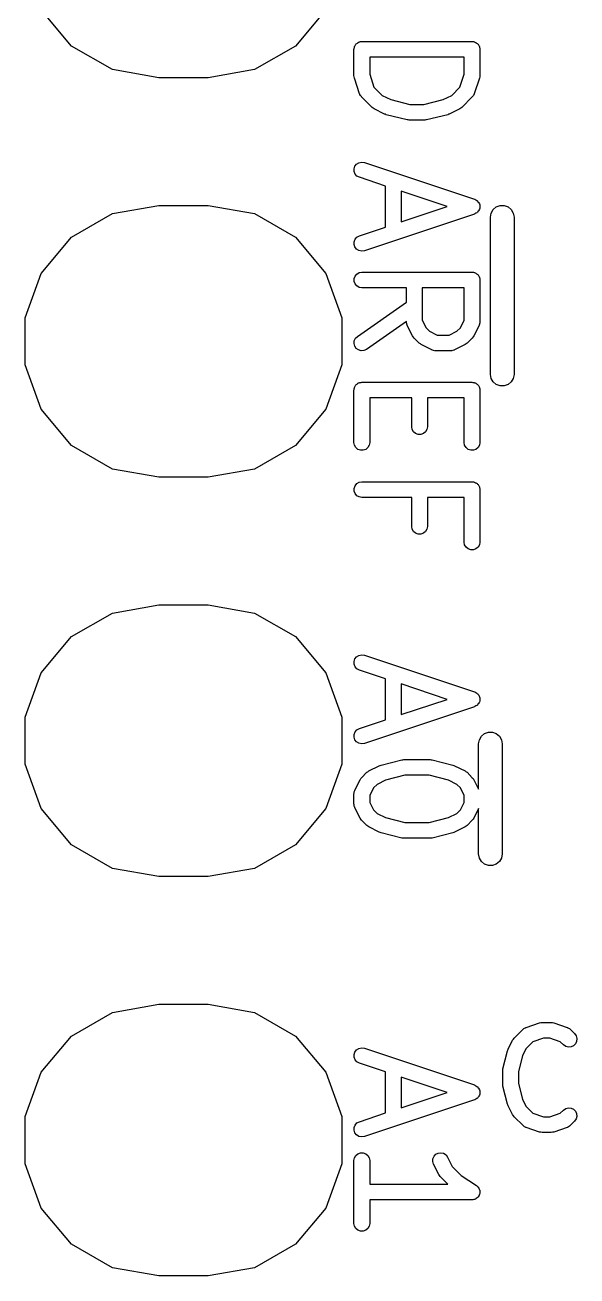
# Model space of a CAD drawing. Extents: x 125.5 to 143.1, y -145.4 to -100.4.
# Drawn here: x 125.54 to 129.05, y -122.73 to -114.78 of the extents above; entities that cross this region are included whole.
import ezdxf

# ---------------------------------------------------------------- set-up
doc = ezdxf.new("R2010")
doc.units = 0
doc.header["$MEASUREMENT"] = 0
doc.layers.add('BLACK', color=7, linetype='CONTINUOUS')

msp = doc.modelspace()

# ---------------------------------------------------------------- linework, layer by layer
at = {"layer": 'Black'}
for p, q in [((125.839, -114.912), (125.646, -114.682)), ((127.454, -114.682), (127.261, -114.912)), ((126.098, -115.062), (125.839, -114.912)), ((127.261, -114.912), (127.002, -115.062)), ((127.633, -114.933), (127.634, -114.929)), ((127.633, -115.1), (127.633, -114.933)), ((127.634, -114.925), (127.636, -114.921)), ((127.634, -114.929), (127.634, -114.925)), ((127.636, -114.916), (127.639, -114.912)), ((127.636, -114.921), (127.636, -114.916)), ((127.639, -114.912), (127.64, -114.908)), ((127.64, -114.908), (127.643, -114.905)), ((127.643, -114.905), (127.645, -114.901)), ((127.645, -114.901), (127.648, -114.898)), ((127.648, -114.898), (127.651, -114.895)), ((127.651, -114.895), (127.655, -114.893)), ((127.655, -114.893), (127.658, -114.89)), ((127.658, -114.89), (127.662, -114.889)), ((127.662, -114.889), (127.666, -114.886)), ((127.666, -114.886), (127.671, -114.886)), ((127.671, -114.886), (127.675, -114.884)), ((127.675, -114.884), (127.679, -114.884)), ((127.679, -114.884), (127.683, -114.883)), ((127.683, -114.883), (128.383, -114.883)), ((128.383, -114.883), (128.388, -114.884)), ((128.388, -114.884), (128.392, -114.884)), ((128.392, -114.884), (128.396, -114.886)), ((128.396, -114.886), (128.4, -114.886)), ((128.4, -114.886), (128.404, -114.889)), ((128.404, -114.889), (128.408, -114.89)), ((128.408, -114.89), (128.412, -114.893)), ((128.412, -114.893), (128.415, -114.895)), ((128.415, -114.895), (128.418, -114.898)), ((128.418, -114.898), (128.422, -114.901)), ((128.422, -114.901), (128.424, -114.905)), ((128.424, -114.905), (128.427, -114.908)), ((128.427, -114.908), (128.428, -114.912)), ((128.428, -114.912), (128.43, -114.916)), ((128.43, -114.916), (128.431, -114.921)), ((128.431, -114.921), (128.433, -114.925)), ((128.433, -114.925), (128.433, -114.929)), ((128.433, -114.929), (128.433, -114.933)), ((128.433, -114.933), (128.433, -115.1)), ((127.733, -114.983), (127.733, -115.092)), ((128.333, -114.983), (127.733, -114.983)), ((128.333, -115.092), (128.333, -114.983)), ((126.394, -115.114), (126.098, -115.062)), ((126.706, -115.114), (126.394, -115.114)), ((127.002, -115.062), (126.706, -115.114)), ((127.635, -115.108), (127.633, -115.1)), ((127.636, -115.116), (127.635, -115.108)), ((127.669, -115.216), (127.636, -115.116)), ((127.733, -115.092), (127.76, -115.173)), ((128.306, -115.173), (128.333, -115.092)), ((128.431, -115.116), (128.397, -115.216)), ((128.432, -115.108), (128.431, -115.116)), ((128.433, -115.1), (128.432, -115.108)), ((127.76, -115.173), (127.813, -115.226)), ((128.254, -115.226), (128.306, -115.173)), ((127.671, -115.218), (127.669, -115.216)), ((127.671, -115.221), (127.671, -115.218)), ((127.675, -115.226), (127.671, -115.221)), ((127.678, -115.231), (127.675, -115.226)), ((127.68, -115.233), (127.678, -115.231)), ((127.681, -115.235), (127.68, -115.233)), ((127.748, -115.302), (127.681, -115.235)), ((127.813, -115.226), (127.867, -115.253)), ((127.867, -115.253), (127.989, -115.283)), ((128.077, -115.283), (128.199, -115.253)), ((128.199, -115.253), (128.254, -115.226)), ((128.385, -115.235), (128.319, -115.302)), ((128.387, -115.233), (128.385, -115.235)), ((128.389, -115.231), (128.387, -115.233)), ((128.392, -115.226), (128.389, -115.231)), ((128.395, -115.221), (128.392, -115.226)), ((128.396, -115.218), (128.395, -115.221)), ((128.397, -115.216), (128.396, -115.218)), ((127.755, -115.307), (127.748, -115.302)), ((127.761, -115.311), (127.755, -115.307)), ((127.828, -115.345), (127.761, -115.311)), ((127.833, -115.346), (127.828, -115.345)), ((127.838, -115.349), (127.833, -115.346)), ((127.971, -115.382), (127.838, -115.349)), ((127.989, -115.283), (128.077, -115.283)), ((128.229, -115.349), (128.095, -115.382)), ((128.234, -115.346), (128.229, -115.349)), ((128.239, -115.345), (128.234, -115.346)), ((128.306, -115.311), (128.239, -115.345)), ((128.312, -115.307), (128.306, -115.311)), ((128.319, -115.302), (128.312, -115.307)), ((127.977, -115.382), (127.971, -115.382)), ((127.983, -115.383), (127.977, -115.382)), ((128.083, -115.383), (127.983, -115.383)), ((128.089, -115.382), (128.083, -115.383)), ((128.095, -115.382), (128.089, -115.382)), ((127.639, -115.676), (127.65, -115.663)), ((127.65, -115.663), (127.665, -115.654)), ((127.665, -115.654), (127.682, -115.65)), ((127.682, -115.65), (127.699, -115.653)), ((127.699, -115.653), (128.399, -115.886)), ((127.634, -115.693), (127.639, -115.676)), ((127.634, -115.71), (127.634, -115.693)), ((127.641, -115.726), (127.634, -115.71)), ((127.652, -115.739), (127.641, -115.726)), ((127.668, -115.747), (127.652, -115.739)), ((127.833, -115.803), (127.668, -115.747)), ((127.833, -116.064), (127.833, -115.803)), ((128.225, -115.933), (127.933, -115.836)), ((127.933, -115.836), (127.933, -116.031)), ((128.399, -115.886), (128.4, -115.887)), ((128.4, -115.887), (128.402, -115.887)), ((128.402, -115.887), (128.408, -115.891)), ((128.408, -115.891), (128.414, -115.894)), ((128.414, -115.894), (128.415, -115.895)), ((128.415, -115.895), (128.417, -115.896)), ((128.417, -115.896), (128.421, -115.902)), ((128.421, -115.902), (128.426, -115.907)), ((128.426, -115.907), (128.426, -115.908)), ((128.426, -115.908), (128.427, -115.91)), ((128.427, -115.91), (128.43, -115.916)), ((125.839, -116.128), (126.098, -115.978)), ((126.098, -115.978), (126.394, -115.926)), ((126.394, -115.926), (126.706, -115.926)), ((126.706, -115.926), (127.002, -115.978)), ((127.002, -115.978), (127.261, -116.128)), ((128.399, -115.981), (127.699, -116.214)), ((127.933, -116.031), (128.225, -115.933)), ((128.4, -115.98), (128.399, -115.981)), ((128.402, -115.98), (128.4, -115.98)), ((128.408, -115.976), (128.402, -115.98)), ((128.414, -115.972), (128.408, -115.976)), ((128.415, -115.971), (128.414, -115.972)), ((128.417, -115.971), (128.415, -115.971)), ((128.421, -115.965), (128.417, -115.971)), ((128.426, -115.96), (128.421, -115.965)), ((128.427, -115.957), (128.426, -115.958)), ((128.426, -115.958), (128.426, -115.96)), ((128.43, -115.95), (128.427, -115.957)), ((128.43, -115.916), (128.432, -115.923)), ((128.432, -115.943), (128.43, -115.95)), ((128.432, -115.923), (128.432, -115.925)), ((128.432, -115.925), (128.433, -115.926)), ((128.433, -115.941), (128.432, -115.942)), ((128.432, -115.942), (128.432, -115.943)), ((128.433, -115.926), (128.433, -115.933)), ((128.433, -115.933), (128.433, -115.941)), ((128.5, -116), (128.505, -115.974)), ((128.505, -115.974), (128.518, -115.952)), ((128.518, -115.952), (128.537, -115.935)), ((128.537, -115.935), (128.562, -115.926)), ((128.562, -115.926), (128.588, -115.926)), ((128.588, -115.926), (128.612, -115.935)), ((128.612, -115.935), (128.632, -115.952)), ((128.632, -115.952), (128.645, -115.974)), ((128.645, -115.974), (128.65, -116)), ((127.668, -116.119), (127.833, -116.064)), ((128.5, -117), (128.5, -116)), ((128.65, -116), (128.65, -117)), ((125.646, -116.358), (125.839, -116.128)), ((127.261, -116.128), (127.454, -116.358)), ((127.634, -116.157), (127.641, -116.14)), ((127.641, -116.14), (127.652, -116.128)), ((127.652, -116.128), (127.668, -116.119)), ((127.634, -116.174), (127.634, -116.157)), ((127.639, -116.19), (127.634, -116.174)), ((127.65, -116.204), (127.639, -116.19)), ((127.665, -116.213), (127.65, -116.204)), ((127.682, -116.217), (127.665, -116.213)), ((127.699, -116.214), (127.682, -116.217)), ((125.543, -116.64), (125.646, -116.358)), ((127.454, -116.358), (127.557, -116.64)), ((127.634, -116.391), (127.64, -116.375)), ((127.64, -116.375), (127.651, -116.362)), ((127.651, -116.362), (127.666, -116.353)), ((127.666, -116.353), (127.683, -116.35)), ((127.683, -116.35), (128.383, -116.35)), ((128.383, -116.35), (128.388, -116.351)), ((128.388, -116.351), (128.392, -116.351)), ((128.392, -116.351), (128.396, -116.352)), ((128.396, -116.352), (128.4, -116.353)), ((128.4, -116.353), (128.404, -116.355)), ((128.404, -116.355), (128.408, -116.357)), ((128.408, -116.357), (128.412, -116.36)), ((128.412, -116.36), (128.415, -116.362)), ((128.415, -116.362), (128.418, -116.365)), ((128.418, -116.365), (128.422, -116.368)), ((128.422, -116.368), (128.424, -116.372)), ((128.424, -116.372), (128.427, -116.375)), ((128.427, -116.375), (128.428, -116.379)), ((128.428, -116.379), (128.43, -116.383)), ((128.43, -116.383), (128.431, -116.387)), ((128.431, -116.387), (128.433, -116.391)), ((127.634, -116.409), (127.634, -116.391)), ((127.64, -116.425), (127.634, -116.409)), ((127.651, -116.438), (127.64, -116.425)), ((127.666, -116.447), (127.651, -116.438)), ((127.683, -116.45), (127.666, -116.447)), ((127.967, -116.45), (127.683, -116.45)), ((127.967, -116.541), (127.967, -116.45)), ((128.067, -116.45), (128.067, -116.655)), ((128.333, -116.45), (128.067, -116.45)), ((128.333, -116.655), (128.333, -116.45)), ((128.433, -116.391), (128.433, -116.396)), ((128.433, -116.396), (128.433, -116.4)), ((128.433, -116.4), (128.433, -116.667)), ((127.655, -116.759), (127.967, -116.541)), ((125.543, -116.94), (125.543, -116.64)), ((127.557, -116.64), (127.557, -116.94)), ((127.967, -116.663), (127.712, -116.841)), ((127.967, -116.667), (127.967, -116.663)), ((127.967, -116.67), (127.967, -116.667)), ((127.967, -116.672), (127.967, -116.67)), ((127.969, -116.678), (127.967, -116.672)), ((127.97, -116.684), (127.969, -116.678)), ((127.971, -116.686), (127.97, -116.684)), ((127.972, -116.689), (127.971, -116.686)), ((128.005, -116.756), (127.972, -116.689)), ((128.067, -116.655), (128.091, -116.704)), ((128.091, -116.704), (128.113, -116.726)), ((128.287, -116.726), (128.309, -116.704)), ((128.309, -116.704), (128.333, -116.655)), ((128.428, -116.689), (128.395, -116.756)), ((128.429, -116.686), (128.428, -116.689)), ((128.43, -116.684), (128.429, -116.686)), ((128.431, -116.678), (128.43, -116.684)), ((128.433, -116.672), (128.431, -116.678)), ((128.433, -116.667), (128.433, -116.67)), ((128.433, -116.67), (128.433, -116.672)), ((127.635, -116.787), (127.642, -116.771)), ((127.642, -116.771), (127.655, -116.759)), ((128.01, -116.762), (128.005, -116.756)), ((128.015, -116.769), (128.01, -116.762)), ((128.048, -116.802), (128.015, -116.769)), ((128.113, -116.726), (128.162, -116.75)), ((128.162, -116.75), (128.238, -116.75)), ((128.238, -116.75), (128.287, -116.726)), ((128.385, -116.769), (128.352, -116.802)), ((128.39, -116.762), (128.385, -116.769)), ((128.395, -116.756), (128.39, -116.762)), ((127.634, -116.804), (127.635, -116.787)), ((127.638, -116.821), (127.634, -116.804)), ((127.648, -116.835), (127.638, -116.821)), ((127.662, -116.845), (127.648, -116.835)), ((127.679, -116.85), (127.662, -116.845)), ((127.696, -116.848), (127.679, -116.85)), ((127.712, -116.841), (127.696, -116.848)), ((128.055, -116.807), (128.048, -116.802)), ((128.061, -116.811), (128.055, -116.807)), ((128.128, -116.845), (128.061, -116.811)), ((128.13, -116.846), (128.128, -116.845)), ((128.133, -116.847), (128.13, -116.846)), ((128.139, -116.848), (128.133, -116.847)), ((128.144, -116.85), (128.139, -116.848)), ((128.147, -116.849), (128.144, -116.85)), ((128.15, -116.85), (128.147, -116.849)), ((128.25, -116.85), (128.15, -116.85)), ((128.253, -116.849), (128.25, -116.85)), ((128.256, -116.85), (128.253, -116.849)), ((128.261, -116.848), (128.256, -116.85)), ((128.267, -116.847), (128.261, -116.848)), ((128.27, -116.846), (128.267, -116.847)), ((128.272, -116.845), (128.27, -116.846)), ((128.339, -116.811), (128.272, -116.845)), ((128.345, -116.807), (128.339, -116.811)), ((128.352, -116.802), (128.345, -116.807)), ((125.646, -117.222), (125.543, -116.94)), ((127.557, -116.94), (127.454, -117.222)), ((128.505, -117.026), (128.5, -117)), ((128.65, -117), (128.645, -117.026)), ((127.633, -117.1), (127.634, -117.096)), ((127.633, -117.433), (127.633, -117.1)), ((127.634, -117.091), (127.636, -117.087)), ((127.634, -117.096), (127.634, -117.091)), ((127.636, -117.083), (127.639, -117.079)), ((127.636, -117.087), (127.636, -117.083)), ((127.639, -117.079), (127.64, -117.075)), ((127.64, -117.075), (127.643, -117.072)), ((127.643, -117.072), (127.645, -117.068)), ((127.645, -117.068), (127.648, -117.065)), ((127.648, -117.065), (127.651, -117.062)), ((127.651, -117.062), (127.655, -117.06)), ((127.655, -117.06), (127.658, -117.057)), ((127.658, -117.057), (127.662, -117.055)), ((127.662, -117.055), (127.666, -117.053)), ((127.666, -117.053), (127.671, -117.052)), ((127.671, -117.052), (127.675, -117.051)), ((127.675, -117.051), (127.679, -117.051)), ((127.679, -117.051), (127.683, -117.05)), ((127.683, -117.05), (128.383, -117.05)), ((128.383, -117.05), (128.388, -117.051)), ((128.388, -117.051), (128.392, -117.051)), ((128.392, -117.051), (128.396, -117.052)), ((128.396, -117.052), (128.4, -117.053)), ((128.4, -117.053), (128.404, -117.055)), ((128.404, -117.055), (128.408, -117.057)), ((128.408, -117.057), (128.412, -117.06)), ((128.412, -117.06), (128.415, -117.062)), ((128.415, -117.062), (128.418, -117.065)), ((128.418, -117.065), (128.422, -117.068)), ((128.422, -117.068), (128.424, -117.072)), ((128.424, -117.072), (128.427, -117.075)), ((128.427, -117.075), (128.428, -117.079)), ((128.428, -117.079), (128.43, -117.083)), ((128.43, -117.083), (128.431, -117.087)), ((128.431, -117.087), (128.433, -117.091)), ((128.433, -117.091), (128.433, -117.096)), ((128.433, -117.096), (128.433, -117.1)), ((128.433, -117.1), (128.433, -117.433)), ((128.518, -117.048), (128.505, -117.026)), ((128.537, -117.065), (128.518, -117.048)), ((128.562, -117.074), (128.537, -117.065)), ((128.588, -117.074), (128.562, -117.074)), ((128.612, -117.065), (128.588, -117.074)), ((128.632, -117.048), (128.612, -117.065)), ((128.645, -117.026), (128.632, -117.048)), ((128, -117.15), (127.733, -117.15)), ((127.733, -117.15), (127.733, -117.433)), ((128, -117.333), (128, -117.15)), ((128.333, -117.15), (128.1, -117.15)), ((128.1, -117.15), (128.1, -117.333)), ((128.333, -117.433), (128.333, -117.15)), ((125.839, -117.452), (125.646, -117.222)), ((127.454, -117.222), (127.261, -117.452)), ((128.003, -117.35), (128, -117.333)), ((128.1, -117.333), (128.097, -117.35)), ((128.012, -117.365), (128.003, -117.35)), ((128.025, -117.377), (128.012, -117.365)), ((128.041, -117.383), (128.025, -117.377)), ((128.059, -117.383), (128.041, -117.383)), ((128.075, -117.377), (128.059, -117.383)), ((128.088, -117.365), (128.075, -117.377)), ((128.097, -117.35), (128.088, -117.365)), ((126.098, -117.602), (125.839, -117.452)), ((127.261, -117.452), (127.002, -117.602)), ((127.636, -117.45), (127.633, -117.433)), ((127.645, -117.465), (127.636, -117.45)), ((127.658, -117.477), (127.645, -117.465)), ((127.675, -117.483), (127.658, -117.477)), ((127.692, -117.483), (127.675, -117.483)), ((127.708, -117.477), (127.692, -117.483)), ((127.722, -117.465), (127.708, -117.477)), ((127.73, -117.45), (127.722, -117.465)), ((127.733, -117.433), (127.73, -117.45)), ((128.336, -117.45), (128.333, -117.433)), ((128.345, -117.465), (128.336, -117.45)), ((128.358, -117.477), (128.345, -117.465)), ((128.375, -117.483), (128.358, -117.477)), ((128.392, -117.483), (128.375, -117.483)), ((128.408, -117.477), (128.392, -117.483)), ((128.422, -117.465), (128.408, -117.477)), ((128.43, -117.45), (128.422, -117.465)), ((128.433, -117.433), (128.43, -117.45)), ((126.394, -117.654), (126.098, -117.602)), ((126.706, -117.654), (126.394, -117.654)), ((127.002, -117.602), (126.706, -117.654)), ((127.634, -117.725), (127.64, -117.708)), ((127.634, -117.742), (127.634, -117.725)), ((127.64, -117.708), (127.651, -117.695)), ((127.651, -117.695), (127.666, -117.686)), ((127.666, -117.686), (127.683, -117.683)), ((127.683, -117.683), (128.383, -117.683)), ((128.383, -117.683), (128.388, -117.684)), ((128.388, -117.684), (128.392, -117.684)), ((128.392, -117.684), (128.396, -117.686)), ((128.396, -117.686), (128.4, -117.686)), ((128.4, -117.686), (128.404, -117.689)), ((128.404, -117.689), (128.408, -117.69)), ((128.408, -117.69), (128.412, -117.693)), ((128.412, -117.693), (128.415, -117.695)), ((128.415, -117.695), (128.418, -117.698)), ((128.418, -117.698), (128.422, -117.701)), ((128.422, -117.701), (128.424, -117.705)), ((128.424, -117.705), (128.427, -117.708)), ((128.427, -117.708), (128.428, -117.712)), ((128.428, -117.712), (128.43, -117.716)), ((128.43, -117.716), (128.431, -117.721)), ((128.431, -117.721), (128.433, -117.725)), ((128.433, -117.725), (128.433, -117.729)), ((128.433, -117.729), (128.433, -117.733)), ((128.433, -117.733), (128.433, -118.067)), ((127.64, -117.758), (127.634, -117.742)), ((127.651, -117.772), (127.64, -117.758)), ((127.666, -117.78), (127.651, -117.772)), ((127.683, -117.783), (127.666, -117.78)), ((128, -117.783), (127.683, -117.783)), ((128, -117.967), (128, -117.783)), ((128.333, -117.783), (128.1, -117.783)), ((128.1, -117.783), (128.1, -117.967)), ((128.333, -118.067), (128.333, -117.783)), ((128.003, -117.984), (128, -117.967)), ((128.1, -117.967), (128.097, -117.984)), ((128.012, -117.999), (128.003, -117.984)), ((128.025, -118.01), (128.012, -117.999)), ((128.041, -118.016), (128.025, -118.01)), ((128.059, -118.016), (128.041, -118.016)), ((128.075, -118.01), (128.059, -118.016)), ((128.088, -117.999), (128.075, -118.01)), ((128.097, -117.984), (128.088, -117.999)), ((128.336, -118.084), (128.333, -118.067)), ((128.345, -118.099), (128.336, -118.084)), ((128.358, -118.11), (128.345, -118.099)), ((128.375, -118.116), (128.358, -118.11)), ((128.392, -118.116), (128.375, -118.116)), ((128.408, -118.11), (128.392, -118.116)), ((128.422, -118.099), (128.408, -118.11)), ((128.43, -118.084), (128.422, -118.099)), ((128.433, -118.067), (128.43, -118.084)), ((125.839, -118.668), (126.098, -118.518)), ((126.098, -118.518), (126.394, -118.466)), ((126.394, -118.466), (126.706, -118.466)), ((126.706, -118.466), (127.002, -118.518)), ((127.002, -118.518), (127.261, -118.668)), ((125.646, -118.898), (125.839, -118.668)), ((127.261, -118.668), (127.454, -118.898)), ((127.634, -118.826), (127.639, -118.81)), ((127.634, -118.843), (127.634, -118.826)), ((127.641, -118.86), (127.634, -118.843)), ((127.639, -118.81), (127.65, -118.796)), ((127.65, -118.796), (127.665, -118.787)), ((127.665, -118.787), (127.682, -118.783)), ((127.682, -118.783), (127.699, -118.786)), ((127.699, -118.786), (128.399, -119.019)), ((125.543, -119.18), (125.646, -118.898)), ((127.454, -118.898), (127.557, -119.18)), ((127.652, -118.872), (127.641, -118.86)), ((127.668, -118.881), (127.652, -118.872)), ((127.833, -118.936), (127.668, -118.881)), ((127.833, -119.197), (127.833, -118.936)), ((128.225, -119.067), (127.933, -118.969)), ((127.933, -118.969), (127.933, -119.164)), ((127.933, -119.164), (128.225, -119.067)), ((128.399, -119.019), (128.4, -119.02)), ((128.4, -119.02), (128.402, -119.02)), ((128.402, -119.02), (128.408, -119.024)), ((128.408, -119.024), (128.414, -119.028)), ((128.414, -119.028), (128.415, -119.029)), ((128.415, -119.029), (128.417, -119.029)), ((128.417, -119.029), (128.421, -119.035)), ((128.421, -119.035), (128.426, -119.04)), ((128.426, -119.093), (128.421, -119.098)), ((128.426, -119.04), (128.426, -119.042)), ((128.426, -119.042), (128.427, -119.043)), ((128.427, -119.09), (128.426, -119.092)), ((128.426, -119.092), (128.426, -119.093)), ((128.427, -119.043), (128.43, -119.05)), ((128.43, -119.084), (128.427, -119.09)), ((128.43, -119.05), (128.432, -119.057)), ((128.432, -119.077), (128.43, -119.084)), ((128.432, -119.057), (128.432, -119.058)), ((128.432, -119.058), (128.433, -119.059)), ((128.433, -119.074), (128.432, -119.075)), ((128.432, -119.075), (128.432, -119.077)), ((128.433, -119.059), (128.433, -119.067)), ((128.433, -119.067), (128.433, -119.074)), ((128.399, -119.114), (127.699, -119.347)), ((128.4, -119.113), (128.399, -119.114)), ((128.402, -119.113), (128.4, -119.113)), ((128.408, -119.109), (128.402, -119.113)), ((128.414, -119.106), (128.408, -119.109)), ((128.415, -119.105), (128.414, -119.106)), ((128.417, -119.104), (128.415, -119.105)), ((128.421, -119.098), (128.417, -119.104)), ((125.543, -119.48), (125.543, -119.18)), ((127.557, -119.18), (127.557, -119.48)), ((127.668, -119.253), (127.833, -119.197)), ((127.634, -119.29), (127.641, -119.274)), ((127.634, -119.307), (127.634, -119.29)), ((127.639, -119.324), (127.634, -119.307)), ((127.65, -119.337), (127.639, -119.324)), ((127.641, -119.274), (127.652, -119.261)), ((127.652, -119.261), (127.668, -119.253)), ((128.425, -119.35), (128.43, -119.324)), ((128.43, -119.324), (128.443, -119.302)), ((128.443, -119.302), (128.463, -119.285)), ((128.463, -119.285), (128.487, -119.276)), ((128.487, -119.276), (128.513, -119.276)), ((128.513, -119.276), (128.537, -119.285)), ((128.537, -119.285), (128.557, -119.302)), ((128.557, -119.302), (128.57, -119.324)), ((128.57, -119.324), (128.575, -119.35)), ((127.665, -119.346), (127.65, -119.337)), ((127.682, -119.35), (127.665, -119.346)), ((127.699, -119.347), (127.682, -119.35)), ((128.425, -119.638), (128.425, -119.35)), ((128.575, -119.35), (128.575, -120.05)), ((125.646, -119.762), (125.543, -119.48)), ((127.557, -119.48), (127.454, -119.762)), ((127.728, -119.522), (127.794, -119.489)), ((127.794, -119.489), (127.8, -119.487)), ((127.8, -119.487), (127.805, -119.485)), ((127.805, -119.485), (127.938, -119.451)), ((127.938, -119.451), (127.944, -119.451)), ((127.944, -119.451), (127.95, -119.45)), ((127.95, -119.45), (128.117, -119.45)), ((128.117, -119.45), (128.123, -119.451)), ((128.123, -119.451), (128.129, -119.451)), ((128.129, -119.451), (128.262, -119.485)), ((128.262, -119.485), (128.267, -119.487)), ((128.267, -119.487), (128.272, -119.489)), ((128.272, -119.489), (128.339, -119.522)), ((127.672, -119.578), (127.677, -119.571)), ((127.677, -119.571), (127.681, -119.565)), ((127.681, -119.565), (127.715, -119.531)), ((127.715, -119.531), (127.721, -119.527)), ((127.721, -119.527), (127.728, -119.522)), ((127.956, -119.55), (127.834, -119.581)), ((128.111, -119.55), (127.956, -119.55)), ((128.233, -119.581), (128.111, -119.55)), ((128.339, -119.522), (128.345, -119.527)), ((128.345, -119.527), (128.352, -119.531)), ((128.352, -119.531), (128.385, -119.565)), ((128.385, -119.565), (128.39, -119.571)), ((128.39, -119.571), (128.395, -119.578)), ((127.635, -119.655), (127.636, -119.65)), ((127.636, -119.65), (127.638, -119.647)), ((127.638, -119.647), (127.639, -119.644)), ((127.639, -119.644), (127.672, -119.578)), ((127.758, -119.63), (127.733, -119.678)), ((127.78, -119.608), (127.758, -119.63)), ((127.834, -119.581), (127.78, -119.608)), ((128.287, -119.608), (128.233, -119.581)), ((128.309, -119.63), (128.287, -119.608)), ((128.333, -119.678), (128.309, -119.63)), ((128.395, -119.578), (128.425, -119.638)), ((127.633, -119.667), (127.634, -119.664)), ((127.633, -119.733), (127.633, -119.667)), ((127.634, -119.661), (127.635, -119.655)), ((127.634, -119.664), (127.634, -119.661)), ((127.733, -119.678), (127.733, -119.722)), ((127.733, -119.722), (127.758, -119.77)), ((128.309, -119.77), (128.333, -119.722)), ((128.333, -119.722), (128.333, -119.678)), ((125.839, -119.992), (125.646, -119.762)), ((127.454, -119.762), (127.261, -119.992)), ((127.634, -119.736), (127.633, -119.733)), ((127.634, -119.739), (127.634, -119.736)), ((127.635, -119.745), (127.634, -119.739)), ((127.636, -119.75), (127.635, -119.745)), ((127.638, -119.753), (127.636, -119.75)), ((127.639, -119.756), (127.638, -119.753)), ((127.672, -119.822), (127.639, -119.756)), ((127.758, -119.77), (127.78, -119.792)), ((127.78, -119.792), (127.834, -119.819)), ((128.233, -119.819), (128.287, -119.792)), ((128.287, -119.792), (128.309, -119.77)), ((128.425, -119.762), (128.395, -119.822)), ((128.425, -120.05), (128.425, -119.762)), ((127.677, -119.829), (127.672, -119.822)), ((127.681, -119.835), (127.677, -119.829)), ((127.715, -119.869), (127.681, -119.835)), ((127.721, -119.873), (127.715, -119.869)), ((127.728, -119.878), (127.721, -119.873)), ((127.794, -119.911), (127.728, -119.878)), ((127.834, -119.819), (127.956, -119.85)), ((127.956, -119.85), (128.111, -119.85)), ((128.111, -119.85), (128.233, -119.819)), ((128.339, -119.878), (128.272, -119.911)), ((128.345, -119.873), (128.339, -119.878)), ((128.352, -119.869), (128.345, -119.873)), ((128.385, -119.835), (128.352, -119.869)), ((128.39, -119.829), (128.385, -119.835)), ((128.395, -119.822), (128.39, -119.829)), ((127.8, -119.913), (127.794, -119.911)), ((127.805, -119.915), (127.8, -119.913)), ((127.938, -119.949), (127.805, -119.915)), ((127.944, -119.949), (127.938, -119.949)), ((127.95, -119.95), (127.944, -119.949)), ((128.117, -119.95), (127.95, -119.95)), ((128.123, -119.949), (128.117, -119.95)), ((128.129, -119.949), (128.123, -119.949)), ((128.262, -119.915), (128.129, -119.949)), ((128.267, -119.913), (128.262, -119.915)), ((128.272, -119.911), (128.267, -119.913)), ((126.098, -120.142), (125.839, -119.992)), ((127.261, -119.992), (127.002, -120.142)), ((128.43, -120.076), (128.425, -120.05)), ((128.443, -120.098), (128.43, -120.076)), ((128.463, -120.115), (128.443, -120.098)), ((128.487, -120.124), (128.463, -120.115)), ((128.513, -120.124), (128.487, -120.124)), ((128.537, -120.115), (128.513, -120.124)), ((128.557, -120.098), (128.537, -120.115)), ((128.57, -120.076), (128.557, -120.098)), ((128.575, -120.05), (128.57, -120.076)), ((126.394, -120.194), (126.098, -120.142)), ((126.706, -120.194), (126.394, -120.194)), ((127.002, -120.142), (126.706, -120.194)), ((125.839, -121.208), (126.098, -121.058)), ((126.098, -121.058), (126.394, -121.006)), ((126.394, -121.006), (126.706, -121.006)), ((126.706, -121.006), (127.002, -121.058)), ((127.002, -121.058), (127.261, -121.208)), ((128.71, -121.163), (128.712, -121.161)), ((128.712, -121.161), (128.717, -121.158)), ((128.717, -121.158), (128.722, -121.155)), ((128.722, -121.155), (128.725, -121.154)), ((128.725, -121.154), (128.727, -121.153)), ((128.727, -121.153), (128.813, -121.124)), ((128.813, -121.124), (128.821, -121.123)), ((128.821, -121.123), (128.829, -121.121)), ((128.829, -121.121), (128.886, -121.121)), ((128.886, -121.121), (128.894, -121.123)), ((128.894, -121.123), (128.902, -121.124)), ((128.902, -121.124), (128.987, -121.153)), ((128.987, -121.153), (128.99, -121.154)), ((128.99, -121.154), (128.993, -121.155)), ((128.993, -121.155), (128.997, -121.158)), ((128.997, -121.158), (129.003, -121.161)), ((129.003, -121.161), (129.004, -121.163)), ((125.646, -121.438), (125.839, -121.208)), ((127.261, -121.208), (127.454, -121.438)), ((128.612, -121.292), (128.641, -121.235)), ((128.641, -121.235), (128.646, -121.228)), ((128.646, -121.228), (128.65, -121.222)), ((128.65, -121.222), (128.708, -121.165)), ((128.708, -121.165), (128.71, -121.163)), ((128.837, -121.221), (128.77, -121.244)), ((128.878, -121.221), (128.837, -121.221)), ((128.944, -121.244), (128.878, -121.221)), ((129.004, -121.163), (129.007, -121.165)), ((129.007, -121.165), (129.035, -121.193)), ((129.035, -121.193), (129.045, -121.207)), ((129.045, -121.207), (129.05, -121.224)), ((129.05, -121.224), (129.048, -121.242)), ((127.634, -121.326), (127.639, -121.31)), ((127.639, -121.31), (127.65, -121.296)), ((127.65, -121.296), (127.665, -121.287)), ((127.665, -121.287), (127.682, -121.283)), ((127.682, -121.283), (127.699, -121.286)), ((127.699, -121.286), (128.399, -121.519)), ((128.58, -121.416), (128.609, -121.302)), ((128.609, -121.302), (128.611, -121.297)), ((128.611, -121.297), (128.612, -121.292)), ((128.727, -121.287), (128.704, -121.332)), ((128.77, -121.244), (128.727, -121.287)), ((128.965, -121.264), (128.944, -121.244)), ((128.979, -121.274), (128.965, -121.264)), ((128.996, -121.278), (128.979, -121.274)), ((129.013, -121.277), (128.996, -121.278)), ((129.029, -121.27), (129.013, -121.277)), ((129.041, -121.257), (129.029, -121.27)), ((129.048, -121.242), (129.041, -121.257)), ((127.634, -121.343), (127.634, -121.326)), ((127.641, -121.36), (127.634, -121.343)), ((127.652, -121.372), (127.641, -121.36)), ((127.668, -121.381), (127.652, -121.372)), ((127.833, -121.436), (127.668, -121.381)), ((128.704, -121.332), (128.679, -121.435)), ((125.543, -121.72), (125.646, -121.438)), ((127.454, -121.438), (127.557, -121.72)), ((127.833, -121.697), (127.833, -121.436)), ((128.225, -121.567), (127.933, -121.469)), ((127.933, -121.469), (127.933, -121.664)), ((128.579, -121.429), (128.58, -121.423)), ((128.579, -121.514), (128.579, -121.429)), ((128.58, -121.423), (128.58, -121.416)), ((128.679, -121.435), (128.679, -121.508)), ((128.399, -121.519), (128.4, -121.52)), ((128.4, -121.52), (128.402, -121.52)), ((128.402, -121.52), (128.408, -121.524)), ((128.408, -121.524), (128.414, -121.528)), ((128.414, -121.528), (128.415, -121.529)), ((128.415, -121.529), (128.417, -121.529)), ((128.417, -121.529), (128.421, -121.535)), ((128.421, -121.535), (128.426, -121.54)), ((128.426, -121.54), (128.426, -121.542)), ((128.426, -121.542), (128.427, -121.543)), ((128.427, -121.543), (128.43, -121.55)), ((128.43, -121.55), (128.432, -121.557)), ((128.432, -121.557), (128.432, -121.558)), ((128.432, -121.558), (128.433, -121.559)), ((128.433, -121.559), (128.433, -121.567)), ((128.58, -121.52), (128.579, -121.514)), ((128.58, -121.526), (128.58, -121.52)), ((128.609, -121.641), (128.58, -121.526)), ((128.679, -121.508), (128.704, -121.611)), ((128.399, -121.614), (127.699, -121.847)), ((127.933, -121.664), (128.225, -121.567)), ((128.4, -121.613), (128.399, -121.614)), ((128.402, -121.613), (128.4, -121.613)), ((128.408, -121.609), (128.402, -121.613)), ((128.414, -121.606), (128.408, -121.609)), ((128.415, -121.605), (128.414, -121.606)), ((128.417, -121.604), (128.415, -121.605)), ((128.421, -121.598), (128.417, -121.604)), ((128.426, -121.593), (128.421, -121.598)), ((128.427, -121.59), (128.426, -121.592)), ((128.426, -121.592), (128.426, -121.593)), ((128.43, -121.584), (128.427, -121.59)), ((128.432, -121.577), (128.43, -121.584)), ((128.433, -121.574), (128.432, -121.575)), ((128.432, -121.575), (128.432, -121.577)), ((128.433, -121.567), (128.433, -121.574)), ((128.704, -121.611), (128.727, -121.656)), ((127.668, -121.753), (127.833, -121.697)), ((128.611, -121.646), (128.609, -121.641)), ((128.612, -121.651), (128.611, -121.646)), ((128.641, -121.708), (128.612, -121.651)), ((128.646, -121.715), (128.641, -121.708)), ((128.65, -121.721), (128.646, -121.715)), ((128.727, -121.656), (128.77, -121.699)), ((128.77, -121.699), (128.837, -121.721)), ((128.878, -121.721), (128.944, -121.699)), ((128.944, -121.699), (128.965, -121.679)), ((128.965, -121.679), (128.979, -121.669)), ((128.979, -121.669), (128.996, -121.664)), ((128.996, -121.664), (129.013, -121.666)), ((129.013, -121.666), (129.029, -121.673)), ((129.029, -121.673), (129.041, -121.686)), ((129.041, -121.686), (129.048, -121.701)), ((129.05, -121.719), (129.045, -121.735)), ((129.048, -121.701), (129.05, -121.719)), ((125.543, -122.02), (125.543, -121.72)), ((127.557, -121.72), (127.557, -122.02)), ((127.634, -121.79), (127.641, -121.774)), ((127.634, -121.807), (127.634, -121.79)), ((127.641, -121.774), (127.652, -121.761)), ((127.652, -121.761), (127.668, -121.753)), ((128.708, -121.778), (128.65, -121.721)), ((128.71, -121.78), (128.708, -121.778)), ((128.712, -121.782), (128.71, -121.78)), ((128.717, -121.785), (128.712, -121.782)), ((128.722, -121.788), (128.717, -121.785)), ((128.725, -121.789), (128.722, -121.788)), ((128.727, -121.79), (128.725, -121.789)), ((128.813, -121.819), (128.727, -121.79)), ((128.837, -121.721), (128.878, -121.721)), ((128.987, -121.79), (128.902, -121.819)), ((128.99, -121.789), (128.987, -121.79)), ((128.993, -121.788), (128.99, -121.789)), ((128.997, -121.785), (128.993, -121.788)), ((129.003, -121.782), (128.997, -121.785)), ((129.004, -121.78), (129.003, -121.782)), ((129.007, -121.778), (129.004, -121.78)), ((129.035, -121.75), (129.007, -121.778)), ((129.045, -121.735), (129.035, -121.75)), ((127.639, -121.824), (127.634, -121.807)), ((127.65, -121.837), (127.639, -121.824)), ((127.665, -121.846), (127.65, -121.837)), ((127.682, -121.85), (127.665, -121.846)), ((127.699, -121.847), (127.682, -121.85)), ((128.821, -121.82), (128.813, -121.819)), ((128.829, -121.821), (128.821, -121.82)), ((128.886, -121.821), (128.829, -121.821)), ((128.894, -121.82), (128.886, -121.821)), ((128.902, -121.819), (128.894, -121.82)), ((127.645, -121.968), (127.658, -121.957)), ((127.658, -121.957), (127.675, -121.951)), ((127.675, -121.951), (127.692, -121.951)), ((127.692, -121.951), (127.708, -121.957)), ((127.708, -121.957), (127.722, -121.968)), ((128.154, -121.96), (128.169, -121.952)), ((128.169, -121.952), (128.186, -121.95)), ((128.186, -121.95), (128.203, -121.954)), ((128.203, -121.954), (128.218, -121.964)), ((125.646, -122.302), (125.543, -122.02)), ((127.557, -122.02), (127.454, -122.302)), ((127.633, -122), (127.636, -121.983)), ((127.633, -122.4), (127.633, -122)), ((127.636, -121.983), (127.645, -121.968)), ((127.722, -121.968), (127.73, -121.983)), ((127.73, -121.983), (127.733, -122)), ((127.733, -122), (127.733, -122.15)), ((128.134, -122.006), (128.135, -121.988)), ((128.139, -122.022), (128.134, -122.006)), ((128.135, -121.988), (128.142, -121.972)), ((128.172, -122.089), (128.139, -122.022)), ((128.142, -121.972), (128.154, -121.96)), ((128.218, -121.964), (128.228, -121.978)), ((128.228, -121.978), (128.258, -122.037)), ((128.258, -122.037), (128.315, -122.094)), ((128.177, -122.095), (128.172, -122.089)), ((128.181, -122.102), (128.177, -122.095)), ((128.229, -122.15), (128.181, -122.102)), ((128.315, -122.094), (128.411, -122.158)), ((127.733, -122.15), (128.229, -122.15)), ((128.411, -122.158), (128.413, -122.16)), ((128.413, -122.16), (128.415, -122.162)), ((128.415, -122.162), (128.419, -122.166)), ((128.419, -122.166), (128.424, -122.17)), ((128.424, -122.17), (128.425, -122.173)), ((128.425, -122.173), (128.427, -122.175)), ((128.427, -122.175), (128.429, -122.181)), ((128.429, -122.181), (128.431, -122.186)), ((128.431, -122.186), (128.432, -122.189)), ((128.432, -122.189), (128.433, -122.191)), ((128.433, -122.191), (128.433, -122.197)), ((128.383, -122.25), (127.733, -122.25)), ((127.733, -122.25), (127.733, -122.4)), ((128.386, -122.25), (128.383, -122.25)), ((128.389, -122.25), (128.386, -122.25)), ((128.395, -122.248), (128.389, -122.25)), ((128.4, -122.247), (128.395, -122.248)), ((128.403, -122.246), (128.4, -122.247)), ((128.405, -122.245), (128.403, -122.246)), ((128.41, -122.241), (128.405, -122.245)), ((128.415, -122.238), (128.41, -122.241)), ((128.417, -122.236), (128.415, -122.238)), ((128.419, -122.235), (128.417, -122.236)), ((128.423, -122.23), (128.419, -122.235)), ((128.427, -122.225), (128.423, -122.23)), ((128.428, -122.222), (128.427, -122.225)), ((128.429, -122.22), (128.428, -122.222)), ((128.431, -122.214), (128.429, -122.22)), ((128.433, -122.209), (128.431, -122.214)), ((128.433, -122.197), (128.433, -122.203)), ((128.433, -122.203), (128.433, -122.206)), ((128.433, -122.206), (128.433, -122.209)), ((125.839, -122.532), (125.646, -122.302)), ((127.454, -122.302), (127.261, -122.532)), ((127.636, -122.417), (127.633, -122.4)), ((127.645, -122.432), (127.636, -122.417)), ((127.658, -122.443), (127.645, -122.432)), ((127.722, -122.432), (127.708, -122.443)), ((127.73, -122.417), (127.722, -122.432)), ((127.733, -122.4), (127.73, -122.417)), ((127.675, -122.449), (127.658, -122.443)), ((127.692, -122.449), (127.675, -122.449)), ((127.708, -122.443), (127.692, -122.449)), ((126.098, -122.682), (125.839, -122.532)), ((127.261, -122.532), (127.002, -122.682)), ((126.394, -122.734), (126.098, -122.682)), ((126.706, -122.734), (126.394, -122.734)), ((127.002, -122.682), (126.706, -122.734))]:
    msp.add_line(p, q, dxfattribs=at)

doc.saveas('drawing.dxf')
